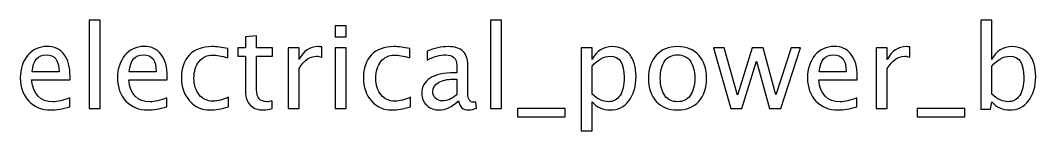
# Model space of a CAD drawing. Header units: centimetres. Extents: x -27.4 to 21.7, y -31.9 to 14.1.
# Drawn here: x -0.23 to 11, y 12.93 to 14.15 of the extents above; entities that cross this region are included whole.
import ezdxf

# ---------------------------------------------------------------- set-up
doc = ezdxf.new("R2010")
doc.units = ezdxf.units.CM
doc.header["$MEASUREMENT"] = 0
doc.layers.add('Layer 1', color=7, linetype='Continuous')

msp = doc.modelspace()

# ---------------------------------------------------------------- linework, layer by layer
at = {"layer": 'Layer 1'}
for points, knots in [([(0.52704, 13.17044), (0.52704, 13.17044), (0.52704, 14.14961), (0.52704, 14.14961), (0.52704, 14.14961), (0.52704, 14.14961), (0.64896, 14.14961), (0.64896, 14.14961), (0.64896, 14.14961), (0.64896, 14.14961), (0.64896, 13.17044), (0.64896, 13.17044), (0.64896, 13.17044), (0.64896, 13.17044), (0.52704, 13.17044), (0.52704, 13.17044)], [0, 0, 0, 0, 0.2, 0.2, 0.2, 0.2, 0.4, 0.4, 0.4, 0.4, 0.6, 0.6, 0.6, 0.6, 1, 1, 1, 1]), ([(3.24674, 13.96673), (3.24674, 13.96673), (3.24674, 14.08865), (3.24674, 14.08865), (3.24674, 14.08865), (3.24674, 14.08865), (3.36866, 14.08865), (3.36866, 14.08865), (3.36866, 14.08865), (3.36866, 14.08865), (3.36866, 13.96673), (3.36866, 13.96673), (3.36866, 13.96673), (3.36866, 13.96673), (3.24674, 13.96673), (3.24674, 13.96673)], [0, 0, 0, 0, 0.2, 0.2, 0.2, 0.2, 0.4, 0.4, 0.4, 0.4, 0.6, 0.6, 0.6, 0.6, 1, 1, 1, 1]), ([(4.96547, 13.17044), (4.96547, 13.17044), (4.96547, 14.14961), (4.96547, 14.14961), (4.96547, 14.14961), (4.96547, 14.14961), (5.08739, 14.14961), (5.08739, 14.14961), (5.08739, 14.14961), (5.08739, 14.14961), (5.08739, 13.17044), (5.08739, 13.17044), (5.08739, 13.17044), (5.08739, 13.17044), (4.96547, 13.17044), (4.96547, 13.17044)], [0, 0, 0, 0, 0.2, 0.2, 0.2, 0.2, 0.4, 0.4, 0.4, 0.4, 0.6, 0.6, 0.6, 0.6, 1, 1, 1, 1]), ([(10.38773, 13.16282), (10.38773, 13.16282), (10.38773, 14.14961), (10.38773, 14.14961), (10.38773, 14.14961), (10.38773, 14.14961), (10.50965, 14.14961), (10.50965, 14.14961), (10.50965, 14.14961), (10.50965, 14.14961), (10.50965, 13.71633), (10.50965, 13.71633), (10.50965, 13.71633), (10.5596, 13.81052), (10.63475, 13.85751), (10.73486, 13.85751), (10.73486, 13.85751), (10.81593, 13.85751), (10.87964, 13.82809), (10.92621, 13.76903), (10.92621, 13.76903), (10.97278, 13.70998), (10.99606, 13.62933), (10.99606, 13.5271), (10.99606, 13.5271), (10.99606, 13.41576), (10.9696, 13.3258), (10.9169, 13.25765), (10.9169, 13.25765), (10.86419, 13.18928), (10.79477, 13.1552), (10.70883, 13.1552), (10.70883, 13.1552), (10.62903, 13.1552), (10.56257, 13.18568), (10.50965, 13.24685), (10.50965, 13.24685), (10.50965, 13.24685), (10.49483, 13.16282), (10.49483, 13.16282), (10.49483, 13.16282), (10.49483, 13.16282), (10.38773, 13.16282), (10.38773, 13.16282)], [0, 0, 0, 0, 0.08333333, 0.08333333, 0.08333333, 0.08333333, 0.16666667, 0.16666667, 0.16666667, 0.16666667, 0.25, 0.25, 0.25, 0.25, 0.33333333, 0.33333333, 0.33333333, 0.33333333, 0.41666667, 0.41666667, 0.41666667, 0.41666667, 0.5, 0.5, 0.5, 0.5, 0.58333333, 0.58333333, 0.58333333, 0.58333333, 0.66666667, 0.66666667, 0.66666667, 0.66666667, 0.75, 0.75, 0.75, 0.75, 0.83333333, 0.83333333, 0.83333333, 0.83333333, 1, 1, 1, 1]), ([(2.55311, 13.17065), (2.51543, 13.16028), (2.48263, 13.1552), (2.4549, 13.1552), (2.4549, 13.1552), (2.39267, 13.1552), (2.3442, 13.17298), (2.30948, 13.20854), (2.30948, 13.20854), (2.27456, 13.2441), (2.2572, 13.29342), (2.2572, 13.35671), (2.2572, 13.35671), (2.2572, 13.35671), (2.2572, 13.7521), (2.2572, 13.7521), (2.2572, 13.7521), (2.2572, 13.7521), (2.17296, 13.7521), (2.17296, 13.7521), (2.17296, 13.7521), (2.17296, 13.7521), (2.17296, 13.84354), (2.17296, 13.84354), (2.17296, 13.84354), (2.17296, 13.84354), (2.2572, 13.84354), (2.2572, 13.84354), (2.2572, 13.84354), (2.2572, 13.84354), (2.2572, 13.96525), (2.2572, 13.96525), (2.2572, 13.96525), (2.2572, 13.96525), (2.37912, 13.97689), (2.37912, 13.97689), (2.37912, 13.97689), (2.37912, 13.97689), (2.37912, 13.84354), (2.37912, 13.84354), (2.37912, 13.84354), (2.37912, 13.84354), (2.55565, 13.84354), (2.55565, 13.84354), (2.55565, 13.84354), (2.55565, 13.84354), (2.55565, 13.7521), (2.55565, 13.7521), (2.55565, 13.7521), (2.55565, 13.7521), (2.37912, 13.7521), (2.37912, 13.7521), (2.37912, 13.7521), (2.37912, 13.7521), (2.37912, 13.37872), (2.37912, 13.37872), (2.37912, 13.37872), (2.37912, 13.29067), (2.41743, 13.24664), (2.49384, 13.24664), (2.49384, 13.24664), (2.51014, 13.24664), (2.52983, 13.24939), (2.55311, 13.25468), (2.55311, 13.25468), (2.55311, 13.25468), (2.55311, 13.17065), (2.55311, 13.17065)], [0, 0, 0, 0, 0.05555556, 0.05555556, 0.05555556, 0.05555556, 0.11111111, 0.11111111, 0.11111111, 0.11111111, 0.16666667, 0.16666667, 0.16666667, 0.16666667, 0.22222222, 0.22222222, 0.22222222, 0.22222222, 0.27777778, 0.27777778, 0.27777778, 0.27777778, 0.33333333, 0.33333333, 0.33333333, 0.33333333, 0.38888889, 0.38888889, 0.38888889, 0.38888889, 0.44444444, 0.44444444, 0.44444444, 0.44444444, 0.5, 0.5, 0.5, 0.5, 0.55555556, 0.55555556, 0.55555556, 0.55555556, 0.61111111, 0.61111111, 0.61111111, 0.61111111, 0.66666667, 0.66666667, 0.66666667, 0.66666667, 0.72222222, 0.72222222, 0.72222222, 0.72222222, 0.77777778, 0.77777778, 0.77777778, 0.77777778, 0.83333333, 0.83333333, 0.83333333, 0.83333333, 0.88888889, 0.88888889, 0.88888889, 0.88888889, 1, 1, 1, 1]), ([(0.31347, 13.19203), (0.23156, 13.16748), (0.16149, 13.1552), (0.10307, 13.1552), (0.10307, 13.1552), (0.00338, 13.1552), (-0.07769, 13.18822), (-0.14013, 13.25405), (-0.14013, 13.25405), (-0.20257, 13.31988), (-0.2339, 13.40518), (-0.2339, 13.51017), (-0.2339, 13.51017), (-0.2339, 13.61198), (-0.20638, 13.69559), (-0.15114, 13.76099), (-0.15114, 13.76099), (-0.09589, 13.82618), (-0.0252, 13.85878), (0.06095, 13.85878), (0.06095, 13.85878), (0.14244, 13.85878), (0.20552, 13.82978), (0.24997, 13.77179), (0.24997, 13.77179), (0.29442, 13.71379), (0.31665, 13.63166), (0.31665, 13.52519), (0.31665, 13.52519), (0.31665, 13.52519), (0.31601, 13.48794), (0.31601, 13.48794), (0.31601, 13.48794), (0.31601, 13.48794), (-0.10944, 13.48794), (-0.10944, 13.48794), (-0.10944, 13.48794), (-0.09166, 13.32707), (-0.01313, 13.24664), (0.12593, 13.24664), (0.12593, 13.24664), (0.17695, 13.24664), (0.23939, 13.26103), (0.31347, 13.28982), (0.31347, 13.28982), (0.31347, 13.28982), (0.31347, 13.19203), (0.31347, 13.19203)], [0, 0, 0, 0, 0.07692308, 0.07692308, 0.07692308, 0.07692308, 0.15384615, 0.15384615, 0.15384615, 0.15384615, 0.23076923, 0.23076923, 0.23076923, 0.23076923, 0.30769231, 0.30769231, 0.30769231, 0.30769231, 0.38461538, 0.38461538, 0.38461538, 0.38461538, 0.46153846, 0.46153846, 0.46153846, 0.46153846, 0.53846154, 0.53846154, 0.53846154, 0.53846154, 0.61538462, 0.61538462, 0.61538462, 0.61538462, 0.69230769, 0.69230769, 0.69230769, 0.69230769, 0.76923077, 0.76923077, 0.76923077, 0.76923077, 0.84615385, 0.84615385, 0.84615385, 0.84615385, 1, 1, 1, 1]), ([(1.3881, 13.19203), (1.30619, 13.16748), (1.23612, 13.1552), (1.1777, 13.1552), (1.1777, 13.1552), (1.07801, 13.1552), (0.99694, 13.18822), (0.9345, 13.25405), (0.9345, 13.25405), (0.87206, 13.31988), (0.84073, 13.40518), (0.84073, 13.51017), (0.84073, 13.51017), (0.84073, 13.61198), (0.86825, 13.69559), (0.92349, 13.76099), (0.92349, 13.76099), (0.97874, 13.82618), (1.04943, 13.85878), (1.13558, 13.85878), (1.13558, 13.85878), (1.21707, 13.85878), (1.28015, 13.82978), (1.3246, 13.77179), (1.3246, 13.77179), (1.36905, 13.71379), (1.39128, 13.63166), (1.39128, 13.52519), (1.39128, 13.52519), (1.39128, 13.52519), (1.39064, 13.48794), (1.39064, 13.48794), (1.39064, 13.48794), (1.39064, 13.48794), (0.96519, 13.48794), (0.96519, 13.48794), (0.96519, 13.48794), (0.98297, 13.32707), (1.0615, 13.24664), (1.20056, 13.24664), (1.20056, 13.24664), (1.25158, 13.24664), (1.31402, 13.26103), (1.3881, 13.28982), (1.3881, 13.28982), (1.3881, 13.28982), (1.3881, 13.19203), (1.3881, 13.19203)], [0, 0, 0, 0, 0.07692308, 0.07692308, 0.07692308, 0.07692308, 0.15384615, 0.15384615, 0.15384615, 0.15384615, 0.23076923, 0.23076923, 0.23076923, 0.23076923, 0.30769231, 0.30769231, 0.30769231, 0.30769231, 0.38461538, 0.38461538, 0.38461538, 0.38461538, 0.46153846, 0.46153846, 0.46153846, 0.46153846, 0.53846154, 0.53846154, 0.53846154, 0.53846154, 0.61538462, 0.61538462, 0.61538462, 0.61538462, 0.69230769, 0.69230769, 0.69230769, 0.69230769, 0.76923077, 0.76923077, 0.76923077, 0.76923077, 0.84615385, 0.84615385, 0.84615385, 0.84615385, 1, 1, 1, 1]), ([(2.06903, 13.19076), (1.99008, 13.16705), (1.92192, 13.1552), (1.86456, 13.1552), (1.86456, 13.1552), (1.77354, 13.1552), (1.69819, 13.18886), (1.63829, 13.25595), (1.63829, 13.25595), (1.57839, 13.32326), (1.54833, 13.40814), (1.54833, 13.51038), (1.54833, 13.51038), (1.54833, 13.6196), (1.57796, 13.7049), (1.63723, 13.76586), (1.63723, 13.76586), (1.6965, 13.82703), (1.77926, 13.85751), (1.88552, 13.85751), (1.88552, 13.85751), (1.9378, 13.85751), (1.99664, 13.85031), (2.06141, 13.83592), (2.06141, 13.83592), (2.06141, 13.83592), (2.06141, 13.73305), (2.06141, 13.73305), (2.06141, 13.73305), (1.99262, 13.75337), (1.93653, 13.76353), (1.89335, 13.76353), (1.89335, 13.76353), (1.83069, 13.76353), (1.78053, 13.74004), (1.74306, 13.69326), (1.74306, 13.69326), (1.7056, 13.64648), (1.68676, 13.58404), (1.68676, 13.50614), (1.68676, 13.50614), (1.68676, 13.43058), (1.70623, 13.36962), (1.74497, 13.32284), (1.74497, 13.32284), (1.7837, 13.27627), (1.83429, 13.25299), (1.89716, 13.25299), (1.89716, 13.25299), (1.95283, 13.25299), (2.00998, 13.26738), (2.06903, 13.29617), (2.06903, 13.29617), (2.06903, 13.29617), (2.06903, 13.19076), (2.06903, 13.19076)], [0, 0, 0, 0, 0.06666667, 0.06666667, 0.06666667, 0.06666667, 0.13333333, 0.13333333, 0.13333333, 0.13333333, 0.2, 0.2, 0.2, 0.2, 0.26666667, 0.26666667, 0.26666667, 0.26666667, 0.33333333, 0.33333333, 0.33333333, 0.33333333, 0.4, 0.4, 0.4, 0.4, 0.46666667, 0.46666667, 0.46666667, 0.46666667, 0.53333333, 0.53333333, 0.53333333, 0.53333333, 0.6, 0.6, 0.6, 0.6, 0.66666667, 0.66666667, 0.66666667, 0.66666667, 0.73333333, 0.73333333, 0.73333333, 0.73333333, 0.8, 0.8, 0.8, 0.8, 0.86666667, 0.86666667, 0.86666667, 0.86666667, 1, 1, 1, 1]), ([(2.7271, 13.17044), (2.7271, 13.17044), (2.7271, 13.84354), (2.7271, 13.84354), (2.7271, 13.84354), (2.7271, 13.84354), (2.84902, 13.84354), (2.84902, 13.84354), (2.84902, 13.84354), (2.84902, 13.84354), (2.84902, 13.71633), (2.84902, 13.71633), (2.84902, 13.71633), (2.89749, 13.81052), (2.96777, 13.85751), (3.06005, 13.85751), (3.06005, 13.85751), (3.07254, 13.85751), (3.08566, 13.85645), (3.09921, 13.85434), (3.09921, 13.85434), (3.09921, 13.85434), (3.09921, 13.74025), (3.09921, 13.74025), (3.09921, 13.74025), (3.07804, 13.74723), (3.05942, 13.75083), (3.04333, 13.75083), (3.04333, 13.75083), (2.96586, 13.75083), (2.90109, 13.70511), (2.84902, 13.61346), (2.84902, 13.61346), (2.84902, 13.61346), (2.84902, 13.17044), (2.84902, 13.17044), (2.84902, 13.17044), (2.84902, 13.17044), (2.7271, 13.17044), (2.7271, 13.17044)], [0, 0, 0, 0, 0.09090909, 0.09090909, 0.09090909, 0.09090909, 0.18181818, 0.18181818, 0.18181818, 0.18181818, 0.27272727, 0.27272727, 0.27272727, 0.27272727, 0.36363636, 0.36363636, 0.36363636, 0.36363636, 0.45454545, 0.45454545, 0.45454545, 0.45454545, 0.54545455, 0.54545455, 0.54545455, 0.54545455, 0.63636364, 0.63636364, 0.63636364, 0.63636364, 0.72727273, 0.72727273, 0.72727273, 0.72727273, 0.81818182, 0.81818182, 0.81818182, 0.81818182, 1, 1, 1, 1]), ([(3.24674, 13.17044), (3.24674, 13.17044), (3.24674, 13.84354), (3.24674, 13.84354), (3.24674, 13.84354), (3.24674, 13.84354), (3.36866, 13.84354), (3.36866, 13.84354), (3.36866, 13.84354), (3.36866, 13.84354), (3.36866, 13.17044), (3.36866, 13.17044), (3.36866, 13.17044), (3.36866, 13.17044), (3.24674, 13.17044), (3.24674, 13.17044)], [0, 0, 0, 0, 0.2, 0.2, 0.2, 0.2, 0.4, 0.4, 0.4, 0.4, 0.6, 0.6, 0.6, 0.6, 1, 1, 1, 1]), ([(4.08113, 13.19076), (4.00218, 13.16705), (3.93402, 13.1552), (3.87666, 13.1552), (3.87666, 13.1552), (3.78564, 13.1552), (3.71029, 13.18886), (3.65039, 13.25595), (3.65039, 13.25595), (3.59049, 13.32326), (3.56043, 13.40814), (3.56043, 13.51038), (3.56043, 13.51038), (3.56043, 13.6196), (3.59006, 13.7049), (3.64933, 13.76586), (3.64933, 13.76586), (3.7086, 13.82703), (3.79136, 13.85751), (3.89762, 13.85751), (3.89762, 13.85751), (3.9499, 13.85751), (4.00874, 13.85031), (4.07351, 13.83592), (4.07351, 13.83592), (4.07351, 13.83592), (4.07351, 13.73305), (4.07351, 13.73305), (4.07351, 13.73305), (4.00472, 13.75337), (3.94863, 13.76353), (3.90545, 13.76353), (3.90545, 13.76353), (3.84279, 13.76353), (3.79263, 13.74004), (3.75516, 13.69326), (3.75516, 13.69326), (3.7177, 13.64648), (3.69886, 13.58404), (3.69886, 13.50614), (3.69886, 13.50614), (3.69886, 13.43058), (3.71833, 13.36962), (3.75707, 13.32284), (3.75707, 13.32284), (3.7958, 13.27627), (3.84639, 13.25299), (3.90926, 13.25299), (3.90926, 13.25299), (3.96493, 13.25299), (4.02208, 13.26738), (4.08113, 13.29617), (4.08113, 13.29617), (4.08113, 13.29617), (4.08113, 13.19076), (4.08113, 13.19076)], [0, 0, 0, 0, 0.06666667, 0.06666667, 0.06666667, 0.06666667, 0.13333333, 0.13333333, 0.13333333, 0.13333333, 0.2, 0.2, 0.2, 0.2, 0.26666667, 0.26666667, 0.26666667, 0.26666667, 0.33333333, 0.33333333, 0.33333333, 0.33333333, 0.4, 0.4, 0.4, 0.4, 0.46666667, 0.46666667, 0.46666667, 0.46666667, 0.53333333, 0.53333333, 0.53333333, 0.53333333, 0.6, 0.6, 0.6, 0.6, 0.66666667, 0.66666667, 0.66666667, 0.66666667, 0.73333333, 0.73333333, 0.73333333, 0.73333333, 0.8, 0.8, 0.8, 0.8, 0.86666667, 0.86666667, 0.86666667, 0.86666667, 1, 1, 1, 1]), ([(4.61114, 13.25617), (4.53791, 13.18886), (4.46742, 13.1552), (4.39969, 13.1552), (4.39969, 13.1552), (4.34402, 13.1552), (4.29766, 13.17256), (4.26105, 13.20748), (4.26105, 13.20748), (4.22422, 13.24241), (4.2058, 13.28643), (4.2058, 13.33956), (4.2058, 13.33956), (4.2058, 13.41301), (4.2367, 13.46953), (4.29851, 13.5089), (4.29851, 13.5089), (4.36032, 13.54827), (4.44901, 13.56795), (4.56458, 13.56795), (4.56458, 13.56795), (4.56458, 13.56795), (4.59315, 13.56795), (4.59315, 13.56795), (4.59315, 13.56795), (4.59315, 13.56795), (4.59315, 13.64902), (4.59315, 13.64902), (4.59315, 13.64902), (4.59315, 13.72712), (4.55251, 13.76607), (4.47102, 13.76607), (4.47102, 13.76607), (4.40794, 13.76607), (4.33894, 13.74617), (4.26422, 13.70638), (4.26422, 13.70638), (4.26422, 13.70638), (4.26422, 13.80671), (4.26422, 13.80671), (4.26422, 13.80671), (4.34635, 13.84058), (4.42382, 13.85751), (4.49642, 13.85751), (4.49642, 13.85751), (4.57114, 13.85751), (4.62638, 13.84058), (4.66173, 13.8065), (4.66173, 13.8065), (4.69729, 13.77242), (4.71507, 13.71993), (4.71507, 13.64902), (4.71507, 13.64902), (4.71507, 13.64902), (4.71507, 13.34485), (4.71507, 13.34485), (4.71507, 13.34485), (4.71507, 13.27522), (4.73645, 13.24029), (4.77942, 13.24029), (4.77942, 13.24029), (4.78471, 13.24029), (4.79254, 13.24114), (4.80291, 13.24283), (4.80291, 13.24283), (4.80291, 13.24283), (4.81159, 13.1751), (4.81159, 13.1751), (4.81159, 13.1751), (4.78386, 13.16176), (4.75338, 13.1552), (4.71994, 13.1552), (4.71994, 13.1552), (4.663, 13.1552), (4.62681, 13.18886), (4.61114, 13.25617)], [0, 0, 0, 0, 0.05, 0.05, 0.05, 0.05, 0.1, 0.1, 0.1, 0.1, 0.15, 0.15, 0.15, 0.15, 0.2, 0.2, 0.2, 0.2, 0.25, 0.25, 0.25, 0.25, 0.3, 0.3, 0.3, 0.3, 0.35, 0.35, 0.35, 0.35, 0.4, 0.4, 0.4, 0.4, 0.45, 0.45, 0.45, 0.45, 0.5, 0.5, 0.5, 0.5, 0.55, 0.55, 0.55, 0.55, 0.6, 0.6, 0.6, 0.6, 0.65, 0.65, 0.65, 0.65, 0.7, 0.7, 0.7, 0.7, 0.75, 0.75, 0.75, 0.75, 0.8, 0.8, 0.8, 0.8, 0.85, 0.85, 0.85, 0.85, 0.9, 0.9, 0.9, 0.9, 1, 1, 1, 1]), ([(5.9675, 12.92533), (5.9675, 12.92533), (5.9675, 13.84354), (5.9675, 13.84354), (5.9675, 13.84354), (5.9675, 13.84354), (6.08942, 13.84354), (6.08942, 13.84354), (6.08942, 13.84354), (6.08942, 13.84354), (6.08942, 13.71633), (6.08942, 13.71633), (6.08942, 13.71633), (6.13937, 13.81052), (6.21452, 13.85751), (6.31463, 13.85751), (6.31463, 13.85751), (6.3957, 13.85751), (6.45941, 13.82809), (6.50598, 13.76903), (6.50598, 13.76903), (6.55255, 13.70998), (6.57583, 13.62933), (6.57583, 13.5271), (6.57583, 13.5271), (6.57583, 13.41576), (6.54937, 13.3258), (6.49667, 13.25765), (6.49667, 13.25765), (6.44396, 13.18928), (6.37454, 13.1552), (6.2886, 13.1552), (6.2886, 13.1552), (6.2088, 13.1552), (6.14234, 13.18568), (6.08942, 13.24685), (6.08942, 13.24685), (6.08942, 13.24685), (6.08942, 12.92533), (6.08942, 12.92533), (6.08942, 12.92533), (6.08942, 12.92533), (5.9675, 12.92533), (5.9675, 12.92533)], [0, 0, 0, 0, 0.08333333, 0.08333333, 0.08333333, 0.08333333, 0.16666667, 0.16666667, 0.16666667, 0.16666667, 0.25, 0.25, 0.25, 0.25, 0.33333333, 0.33333333, 0.33333333, 0.33333333, 0.41666667, 0.41666667, 0.41666667, 0.41666667, 0.5, 0.5, 0.5, 0.5, 0.58333333, 0.58333333, 0.58333333, 0.58333333, 0.66666667, 0.66666667, 0.66666667, 0.66666667, 0.75, 0.75, 0.75, 0.75, 0.83333333, 0.83333333, 0.83333333, 0.83333333, 1, 1, 1, 1]), ([(7.03472, 13.1552), (6.93587, 13.1552), (6.85756, 13.18674), (6.79998, 13.24982), (6.79998, 13.24982), (6.7422, 13.31289), (6.71341, 13.39862), (6.71341, 13.50678), (6.71341, 13.50678), (6.71341, 13.61473), (6.7422, 13.70024), (6.79998, 13.76311), (6.79998, 13.76311), (6.85756, 13.82597), (6.93587, 13.85751), (7.03472, 13.85751), (7.03472, 13.85751), (7.13357, 13.85751), (7.21189, 13.82597), (7.26946, 13.76311), (7.26946, 13.76311), (7.32724, 13.70024), (7.35603, 13.61473), (7.35603, 13.50678), (7.35603, 13.50678), (7.35603, 13.39862), (7.32724, 13.31289), (7.26946, 13.24982), (7.26946, 13.24982), (7.21189, 13.18674), (7.13357, 13.1552), (7.03472, 13.1552)], [0, 0, 0, 0, 0.11111111, 0.11111111, 0.11111111, 0.11111111, 0.22222222, 0.22222222, 0.22222222, 0.22222222, 0.33333333, 0.33333333, 0.33333333, 0.33333333, 0.44444444, 0.44444444, 0.44444444, 0.44444444, 0.55555556, 0.55555556, 0.55555556, 0.55555556, 0.66666667, 0.66666667, 0.66666667, 0.66666667, 0.77777778, 0.77777778, 0.77777778, 0.77777778, 1, 1, 1, 1]), ([(7.62569, 13.17044), (7.62569, 13.17044), (7.43265, 13.84354), (7.43265, 13.84354), (7.43265, 13.84354), (7.43265, 13.84354), (7.55161, 13.84354), (7.55161, 13.84354), (7.55161, 13.84354), (7.55161, 13.84354), (7.69956, 13.32094), (7.69956, 13.32094), (7.69956, 13.32094), (7.69956, 13.32094), (7.85916, 13.84354), (7.85916, 13.84354), (7.85916, 13.84354), (7.85916, 13.84354), (7.98108, 13.84354), (7.98108, 13.84354), (7.98108, 13.84354), (7.98108, 13.84354), (8.12141, 13.32178), (8.12141, 13.32178), (8.12141, 13.32178), (8.12141, 13.32178), (8.29117, 13.84354), (8.29117, 13.84354), (8.29117, 13.84354), (8.29117, 13.84354), (8.39531, 13.84354), (8.39531, 13.84354), (8.39531, 13.84354), (8.39531, 13.84354), (8.1756, 13.17044), (8.1756, 13.17044), (8.1756, 13.17044), (8.1756, 13.17044), (8.05368, 13.17044), (8.05368, 13.17044), (8.05368, 13.17044), (8.05368, 13.17044), (7.90932, 13.69537), (7.90932, 13.69537), (7.90932, 13.69537), (7.90932, 13.69537), (7.74761, 13.17044), (7.74761, 13.17044), (7.74761, 13.17044), (7.74761, 13.17044), (7.62569, 13.17044), (7.62569, 13.17044)], [0, 0, 0, 0, 0.07142857, 0.07142857, 0.07142857, 0.07142857, 0.14285714, 0.14285714, 0.14285714, 0.14285714, 0.21428571, 0.21428571, 0.21428571, 0.21428571, 0.28571429, 0.28571429, 0.28571429, 0.28571429, 0.35714286, 0.35714286, 0.35714286, 0.35714286, 0.42857143, 0.42857143, 0.42857143, 0.42857143, 0.5, 0.5, 0.5, 0.5, 0.57142857, 0.57142857, 0.57142857, 0.57142857, 0.64285714, 0.64285714, 0.64285714, 0.64285714, 0.71428571, 0.71428571, 0.71428571, 0.71428571, 0.78571429, 0.78571429, 0.78571429, 0.78571429, 0.85714286, 0.85714286, 0.85714286, 0.85714286, 1, 1, 1, 1]), ([(9.01952, 13.19203), (8.93761, 13.16748), (8.86754, 13.1552), (8.80912, 13.1552), (8.80912, 13.1552), (8.70943, 13.1552), (8.62836, 13.18822), (8.56592, 13.25405), (8.56592, 13.25405), (8.50348, 13.31988), (8.47215, 13.40518), (8.47215, 13.51017), (8.47215, 13.51017), (8.47215, 13.61198), (8.49967, 13.69559), (8.55491, 13.76099), (8.55491, 13.76099), (8.61016, 13.82618), (8.68085, 13.85878), (8.767, 13.85878), (8.767, 13.85878), (8.84849, 13.85878), (8.91157, 13.82978), (8.95602, 13.77179), (8.95602, 13.77179), (9.00047, 13.71379), (9.0227, 13.63166), (9.0227, 13.52519), (9.0227, 13.52519), (9.0227, 13.52519), (9.02206, 13.48794), (9.02206, 13.48794), (9.02206, 13.48794), (9.02206, 13.48794), (8.59661, 13.48794), (8.59661, 13.48794), (8.59661, 13.48794), (8.61439, 13.32707), (8.69292, 13.24664), (8.83198, 13.24664), (8.83198, 13.24664), (8.883, 13.24664), (8.94544, 13.26103), (9.01952, 13.28982), (9.01952, 13.28982), (9.01952, 13.28982), (9.01952, 13.19203), (9.01952, 13.19203)], [0, 0, 0, 0, 0.07692308, 0.07692308, 0.07692308, 0.07692308, 0.15384615, 0.15384615, 0.15384615, 0.15384615, 0.23076923, 0.23076923, 0.23076923, 0.23076923, 0.30769231, 0.30769231, 0.30769231, 0.30769231, 0.38461538, 0.38461538, 0.38461538, 0.38461538, 0.46153846, 0.46153846, 0.46153846, 0.46153846, 0.53846154, 0.53846154, 0.53846154, 0.53846154, 0.61538462, 0.61538462, 0.61538462, 0.61538462, 0.69230769, 0.69230769, 0.69230769, 0.69230769, 0.76923077, 0.76923077, 0.76923077, 0.76923077, 0.84615385, 0.84615385, 0.84615385, 0.84615385, 1, 1, 1, 1]), ([(9.23309, 13.17044), (9.23309, 13.17044), (9.23309, 13.84354), (9.23309, 13.84354), (9.23309, 13.84354), (9.23309, 13.84354), (9.35501, 13.84354), (9.35501, 13.84354), (9.35501, 13.84354), (9.35501, 13.84354), (9.35501, 13.71633), (9.35501, 13.71633), (9.35501, 13.71633), (9.40348, 13.81052), (9.47376, 13.85751), (9.56604, 13.85751), (9.56604, 13.85751), (9.57853, 13.85751), (9.59165, 13.85645), (9.6052, 13.85434), (9.6052, 13.85434), (9.6052, 13.85434), (9.6052, 13.74025), (9.6052, 13.74025), (9.6052, 13.74025), (9.58403, 13.74723), (9.56541, 13.75083), (9.54932, 13.75083), (9.54932, 13.75083), (9.47185, 13.75083), (9.40708, 13.70511), (9.35501, 13.61346), (9.35501, 13.61346), (9.35501, 13.61346), (9.35501, 13.17044), (9.35501, 13.17044), (9.35501, 13.17044), (9.35501, 13.17044), (9.23309, 13.17044), (9.23309, 13.17044)], [0, 0, 0, 0, 0.09090909, 0.09090909, 0.09090909, 0.09090909, 0.18181818, 0.18181818, 0.18181818, 0.18181818, 0.27272727, 0.27272727, 0.27272727, 0.27272727, 0.36363636, 0.36363636, 0.36363636, 0.36363636, 0.45454545, 0.45454545, 0.45454545, 0.45454545, 0.54545455, 0.54545455, 0.54545455, 0.54545455, 0.63636364, 0.63636364, 0.63636364, 0.63636364, 0.72727273, 0.72727273, 0.72727273, 0.72727273, 0.81818182, 0.81818182, 0.81818182, 0.81818182, 1, 1, 1, 1]), ([(-0.10309, 13.57938), (-0.10309, 13.57938), (0.19409, 13.57938), (0.19409, 13.57938), (0.19409, 13.57938), (0.19409, 13.70469), (0.14731, 13.76734), (0.05397, 13.76734), (0.05397, 13.76734), (-0.04001, 13.76734), (-0.09229, 13.70469), (-0.10309, 13.57938)], [0, 0, 0, 0, 0.25, 0.25, 0.25, 0.25, 0.5, 0.5, 0.5, 0.5, 1, 1, 1, 1]), ([(0.97154, 13.57938), (0.97154, 13.57938), (1.26872, 13.57938), (1.26872, 13.57938), (1.26872, 13.57938), (1.26872, 13.70469), (1.22194, 13.76734), (1.1286, 13.76734), (1.1286, 13.76734), (1.03462, 13.76734), (0.98234, 13.70469), (0.97154, 13.57938)], [0, 0, 0, 0, 0.25, 0.25, 0.25, 0.25, 0.5, 0.5, 0.5, 0.5, 1, 1, 1, 1]), ([(6.08942, 13.33088), (6.15229, 13.27479), (6.21219, 13.24664), (6.26913, 13.24664), (6.26913, 13.24664), (6.32522, 13.24664), (6.36861, 13.27014), (6.39909, 13.31691), (6.39909, 13.31691), (6.42978, 13.36369), (6.44502, 13.42952), (6.44502, 13.51461), (6.44502, 13.51461), (6.44502, 13.67209), (6.39295, 13.75083), (6.28881, 13.75083), (6.28881, 13.75083), (6.22065, 13.75083), (6.15419, 13.714), (6.08942, 13.64013), (6.08942, 13.64013), (6.08942, 13.64013), (6.08942, 13.33088), (6.08942, 13.33088)], [0, 0, 0, 0, 0.14285714, 0.14285714, 0.14285714, 0.14285714, 0.28571429, 0.28571429, 0.28571429, 0.28571429, 0.42857143, 0.42857143, 0.42857143, 0.42857143, 0.57142857, 0.57142857, 0.57142857, 0.57142857, 0.71428571, 0.71428571, 0.71428571, 0.71428571, 1, 1, 1, 1]), ([(7.03451, 13.24664), (7.09483, 13.24664), (7.14182, 13.26929), (7.17527, 13.3148), (7.17527, 13.3148), (7.2085, 13.36009), (7.22522, 13.42423), (7.22522, 13.50678), (7.22522, 13.50678), (7.22522, 13.58912), (7.2085, 13.65304), (7.17527, 13.69834), (7.17527, 13.69834), (7.14182, 13.74342), (7.09483, 13.76607), (7.03451, 13.76607), (7.03451, 13.76607), (6.97397, 13.76607), (6.92698, 13.74342), (6.89396, 13.69834), (6.89396, 13.69834), (6.86073, 13.65304), (6.84422, 13.58912), (6.84422, 13.50678), (6.84422, 13.50678), (6.84422, 13.42423), (6.86073, 13.36009), (6.89396, 13.3148), (6.89396, 13.3148), (6.92698, 13.26929), (6.97397, 13.24664), (7.03451, 13.24664)], [0, 0, 0, 0, 0.11111111, 0.11111111, 0.11111111, 0.11111111, 0.22222222, 0.22222222, 0.22222222, 0.22222222, 0.33333333, 0.33333333, 0.33333333, 0.33333333, 0.44444444, 0.44444444, 0.44444444, 0.44444444, 0.55555556, 0.55555556, 0.55555556, 0.55555556, 0.66666667, 0.66666667, 0.66666667, 0.66666667, 0.77777778, 0.77777778, 0.77777778, 0.77777778, 1, 1, 1, 1]), ([(8.60296, 13.57938), (8.60296, 13.57938), (8.90014, 13.57938), (8.90014, 13.57938), (8.90014, 13.57938), (8.90014, 13.70469), (8.85336, 13.76734), (8.76002, 13.76734), (8.76002, 13.76734), (8.66604, 13.76734), (8.61376, 13.70469), (8.60296, 13.57938)], [0, 0, 0, 0, 0.25, 0.25, 0.25, 0.25, 0.5, 0.5, 0.5, 0.5, 1, 1, 1, 1]), ([(10.50965, 13.33088), (10.57252, 13.27479), (10.63242, 13.24664), (10.68936, 13.24664), (10.68936, 13.24664), (10.74545, 13.24664), (10.78884, 13.27014), (10.81932, 13.31691), (10.81932, 13.31691), (10.85001, 13.36369), (10.86525, 13.42952), (10.86525, 13.51461), (10.86525, 13.51461), (10.86525, 13.67209), (10.81318, 13.75083), (10.70904, 13.75083), (10.70904, 13.75083), (10.64088, 13.75083), (10.57442, 13.714), (10.50965, 13.64013), (10.50965, 13.64013), (10.50965, 13.64013), (10.50965, 13.33088), (10.50965, 13.33088)], [0, 0, 0, 0, 0.14285714, 0.14285714, 0.14285714, 0.14285714, 0.28571429, 0.28571429, 0.28571429, 0.28571429, 0.42857143, 0.42857143, 0.42857143, 0.42857143, 0.57142857, 0.57142857, 0.57142857, 0.57142857, 0.71428571, 0.71428571, 0.71428571, 0.71428571, 1, 1, 1, 1]), ([(4.59315, 13.32263), (4.59315, 13.32263), (4.59315, 13.49556), (4.59315, 13.49556), (4.59315, 13.49556), (4.59315, 13.49556), (4.55399, 13.49683), (4.55399, 13.49683), (4.55399, 13.49683), (4.48626, 13.49683), (4.43165, 13.48434), (4.38995, 13.45937), (4.38995, 13.45937), (4.34846, 13.43418), (4.32772, 13.40095), (4.32772, 13.35946), (4.32772, 13.35946), (4.32772, 13.33046), (4.33809, 13.30591), (4.35862, 13.2858), (4.35862, 13.2858), (4.37937, 13.26569), (4.40456, 13.25553), (4.4344, 13.25553), (4.4344, 13.25553), (4.4852, 13.25553), (4.53812, 13.27797), (4.59315, 13.32263)], [0, 0, 0, 0, 0.125, 0.125, 0.125, 0.125, 0.25, 0.25, 0.25, 0.25, 0.375, 0.375, 0.375, 0.375, 0.5, 0.5, 0.5, 0.5, 0.625, 0.625, 0.625, 0.625, 0.75, 0.75, 0.75, 0.75, 1, 1, 1, 1]), ([(5.26392, 13.079), (5.26392, 13.079), (5.26392, 13.17044), (5.26392, 13.17044), (5.26392, 13.17044), (5.26392, 13.17044), (5.79224, 13.17044), (5.79224, 13.17044), (5.79224, 13.17044), (5.79224, 13.17044), (5.79224, 13.079), (5.79224, 13.079), (5.79224, 13.079), (5.79224, 13.079), (5.26392, 13.079), (5.26392, 13.079)], [0, 0, 0, 0, 0.2, 0.2, 0.2, 0.2, 0.4, 0.4, 0.4, 0.4, 0.6, 0.6, 0.6, 0.6, 1, 1, 1, 1]), ([(9.68415, 13.079), (9.68415, 13.079), (9.68415, 13.17044), (9.68415, 13.17044), (9.68415, 13.17044), (9.68415, 13.17044), (10.21247, 13.17044), (10.21247, 13.17044), (10.21247, 13.17044), (10.21247, 13.17044), (10.21247, 13.079), (10.21247, 13.079), (10.21247, 13.079), (10.21247, 13.079), (9.68415, 13.079), (9.68415, 13.079)], [0, 0, 0, 0, 0.2, 0.2, 0.2, 0.2, 0.4, 0.4, 0.4, 0.4, 0.6, 0.6, 0.6, 0.6, 1, 1, 1, 1])]:
    msp.add_open_spline(points, degree=3, knots=knots, dxfattribs=at)

doc.saveas('drawing.dxf')
